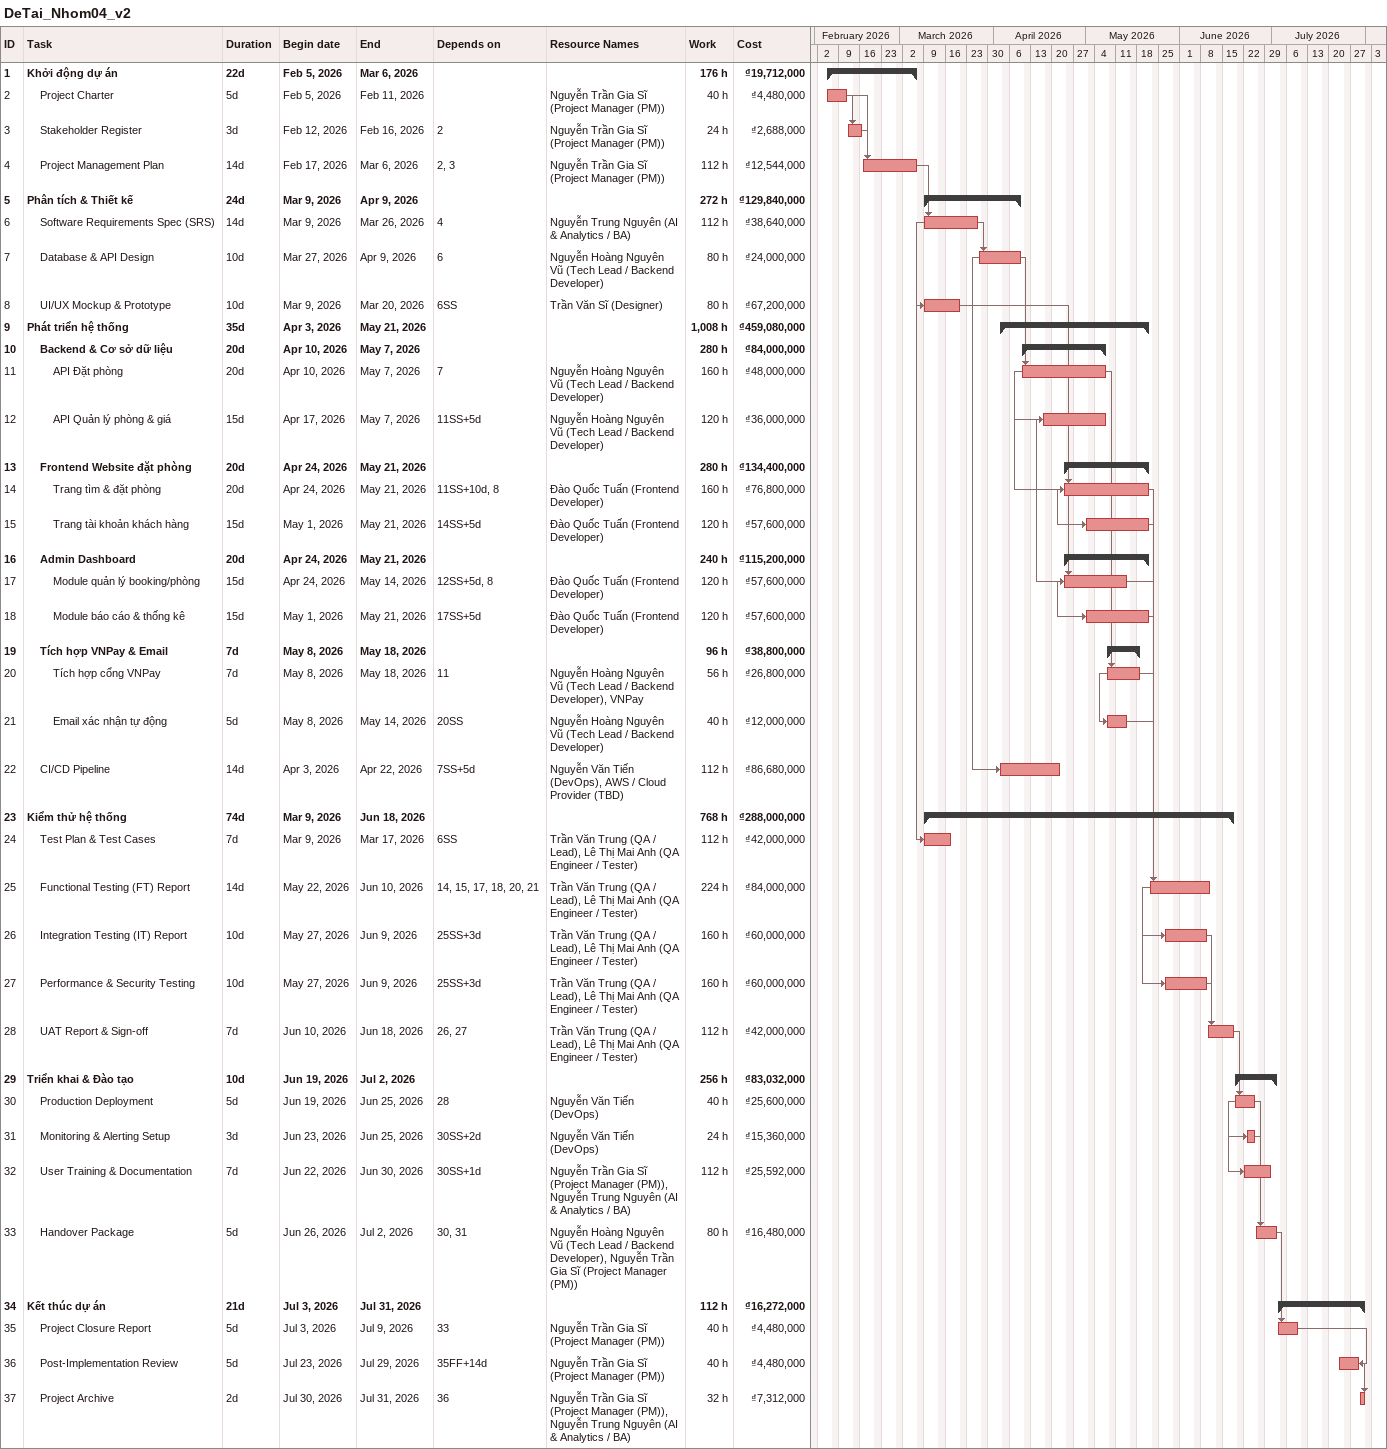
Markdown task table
DeTai_Nhom04_v2

| ID | Level | Task | Duration | Start | Finish | Predecessors | Resources | Work (h) | Cost (₫) |
|---|---|---|---|---|---|---|---|---|---|
| 1 | 1 | **Khởi động dự án** | 22d | 2026-02-05 | 2026-03-06 |  |  | 176 | 19712000 |
| 2 | 2 | Project Charter | 5d | 2026-02-05 | 2026-02-11 |  | Nguyễn Trần Gia Sĩ (Project Manager (PM)) | 40 | 4480000 |
| 3 | 2 | Stakeholder Register | 3d | 2026-02-12 | 2026-02-16 | 2 | Nguyễn Trần Gia Sĩ (Project Manager (PM)) | 24 | 2688000 |
| 4 | 2 | Project Management Plan | 14d | 2026-02-17 | 2026-03-06 | 2, 3 | Nguyễn Trần Gia Sĩ (Project Manager (PM)) | 112 | 12544000 |
| 5 | 1 | **Phân tích & Thiết kế** | 24d | 2026-03-09 | 2026-04-09 |  |  | 272 | 129840000 |
| 6 | 2 | Software Requirements Spec (SRS) | 14d | 2026-03-09 | 2026-03-26 | 4 | Nguyễn Trung Nguyên (AI & Analytics / BA) | 112 | 38640000 |
| 7 | 2 | Database & API Design | 10d | 2026-03-27 | 2026-04-09 | 6 | Nguyễn Hoàng Nguyên Vũ (Tech Lead / Backend Developer) | 80 | 24000000 |
| 8 | 2 | UI/UX Mockup & Prototype | 10d | 2026-03-09 | 2026-03-20 | 6SS | Trần Văn Sĩ (Designer) | 80 | 67200000 |
| 9 | 1 | **Phát triển hệ thống** | 35d | 2026-04-03 | 2026-05-21 |  |  | 1008 | 459080000 |
| 10 | 2 | **Backend & Cơ sở dữ liệu** | 20d | 2026-04-10 | 2026-05-07 |  |  | 280 | 84000000 |
| 11 | 3 | API Đặt phòng | 20d | 2026-04-10 | 2026-05-07 | 7 | Nguyễn Hoàng Nguyên Vũ (Tech Lead / Backend Developer) | 160 | 48000000 |
| 12 | 3 | API Quản lý phòng & giá | 15d | 2026-04-17 | 2026-05-07 | 11SS+5d | Nguyễn Hoàng Nguyên Vũ (Tech Lead / Backend Developer) | 120 | 36000000 |
| 13 | 2 | **Frontend Website đặt phòng** | 20d | 2026-04-24 | 2026-05-21 |  |  | 280 | 134400000 |
| 14 | 3 | Trang tìm & đặt phòng | 20d | 2026-04-24 | 2026-05-21 | 11SS+10d, 8 | Đào Quốc Tuấn (Frontend Developer) | 160 | 76800000 |
| 15 | 3 | Trang tài khoản khách hàng | 15d | 2026-05-01 | 2026-05-21 | 14SS+5d | Đào Quốc Tuấn (Frontend Developer) | 120 | 57600000 |
| 16 | 2 | **Admin Dashboard** | 20d | 2026-04-24 | 2026-05-21 |  |  | 240 | 115200000 |
| 17 | 3 | Module quản lý booking/phòng | 15d | 2026-04-24 | 2026-05-14 | 12SS+5d, 8 | Đào Quốc Tuấn (Frontend Developer) | 120 | 57600000 |
| 18 | 3 | Module báo cáo & thống kê | 15d | 2026-05-01 | 2026-05-21 | 17SS+5d | Đào Quốc Tuấn (Frontend Developer) | 120 | 57600000 |
| 19 | 2 | **Tích hợp VNPay & Email** | 7d | 2026-05-08 | 2026-05-18 |  |  | 96 | 38800000 |
| 20 | 3 | Tích hợp cổng VNPay | 7d | 2026-05-08 | 2026-05-18 | 11 | Nguyễn Hoàng Nguyên Vũ (Tech Lead / Backend Developer), VNPay | 56 | 26800000 |
| 21 | 3 | Email xác nhận tự động | 5d | 2026-05-08 | 2026-05-14 | 20SS | Nguyễn Hoàng Nguyên Vũ (Tech Lead / Backend Developer) | 40 | 12000000 |
| 22 | 2 | CI/CD Pipeline | 14d | 2026-04-03 | 2026-04-22 | 7SS+5d | Nguyễn Văn Tiến (DevOps), AWS / Cloud Provider (TBD) | 112 | 86680000 |
| 23 | 1 | **Kiểm thử hệ thống** | 74d | 2026-03-09 | 2026-06-18 |  |  | 768 | 288000000 |
| 24 | 2 | Test Plan & Test Cases | 7d | 2026-03-09 | 2026-03-17 | 6SS | Trần Văn Trung (QA / Lead), Lê Thị Mai Anh (QA Engineer / Tester) | 112 | 42000000 |
| 25 | 2 | Functional Testing (FT) Report | 14d | 2026-05-22 | 2026-06-10 | 14, 15, 17, 18, 20, 21 | Trần Văn Trung (QA / Lead), Lê Thị Mai Anh (QA Engineer / Tester) | 224 | 84000000 |
| 26 | 2 | Integration Testing (IT) Report | 10d | 2026-05-27 | 2026-06-09 | 25SS+3d | Trần Văn Trung (QA / Lead), Lê Thị Mai Anh (QA Engineer / Tester) | 160 | 60000000 |
| 27 | 2 | Performance & Security Testing | 10d | 2026-05-27 | 2026-06-09 | 25SS+3d | Trần Văn Trung (QA / Lead), Lê Thị Mai Anh (QA Engineer / Tester) | 160 | 60000000 |
| 28 | 2 | UAT Report & Sign-off | 7d | 2026-06-10 | 2026-06-18 | 26, 27 | Trần Văn Trung (QA / Lead), Lê Thị Mai Anh (QA Engineer / Tester) | 112 | 42000000 |
| 29 | 1 | **Triển khai & Đào tạo** | 10d | 2026-06-19 | 2026-07-02 |  |  | 256 | 83032000 |
| 30 | 2 | Production Deployment | 5d | 2026-06-19 | 2026-06-25 | 28 | Nguyễn Văn Tiến (DevOps) | 40 | 25600000 |
| 31 | 2 | Monitoring & Alerting Setup | 3d | 2026-06-23 | 2026-06-25 | 30SS+2d | Nguyễn Văn Tiến (DevOps) | 24 | 15360000 |
| 32 | 2 | User Training & Documentation | 7d | 2026-06-22 | 2026-06-30 | 30SS+1d | Nguyễn Trần Gia Sĩ (Project Manager (PM)), Nguyễn Trung Nguyên (AI & Analytics / BA) | 112 | 25592000 |
| 33 | 2 | Handover Package | 5d | 2026-06-26 | 2026-07-02 | 30, 31 | Nguyễn Hoàng Nguyên Vũ (Tech Lead / Backend Developer), Nguyễn Trần Gia Sĩ (Project Manager (PM)) | 80 | 16480000 |
| 34 | 1 | **Kết thúc dự án** | 21d | 2026-07-03 | 2026-07-31 |  |  | 112 | 16272000 |
| 35 | 2 | Project Closure Report | 5d | 2026-07-03 | 2026-07-09 | 33 | Nguyễn Trần Gia Sĩ (Project Manager (PM)) | 40 | 4480000 |
| 36 | 2 | Post-Implementation Review | 5d | 2026-07-23 | 2026-07-29 | 35FF+14d | Nguyễn Trần Gia Sĩ (Project Manager (PM)) | 40 | 4480000 |
| 37 | 2 | Project Archive | 2d | 2026-07-30 | 2026-07-31 | 36 | Nguyễn Trần Gia Sĩ (Project Manager (PM)), Nguyễn Trung Nguyên (AI & Analytics / BA) | 32 | 7312000 |
